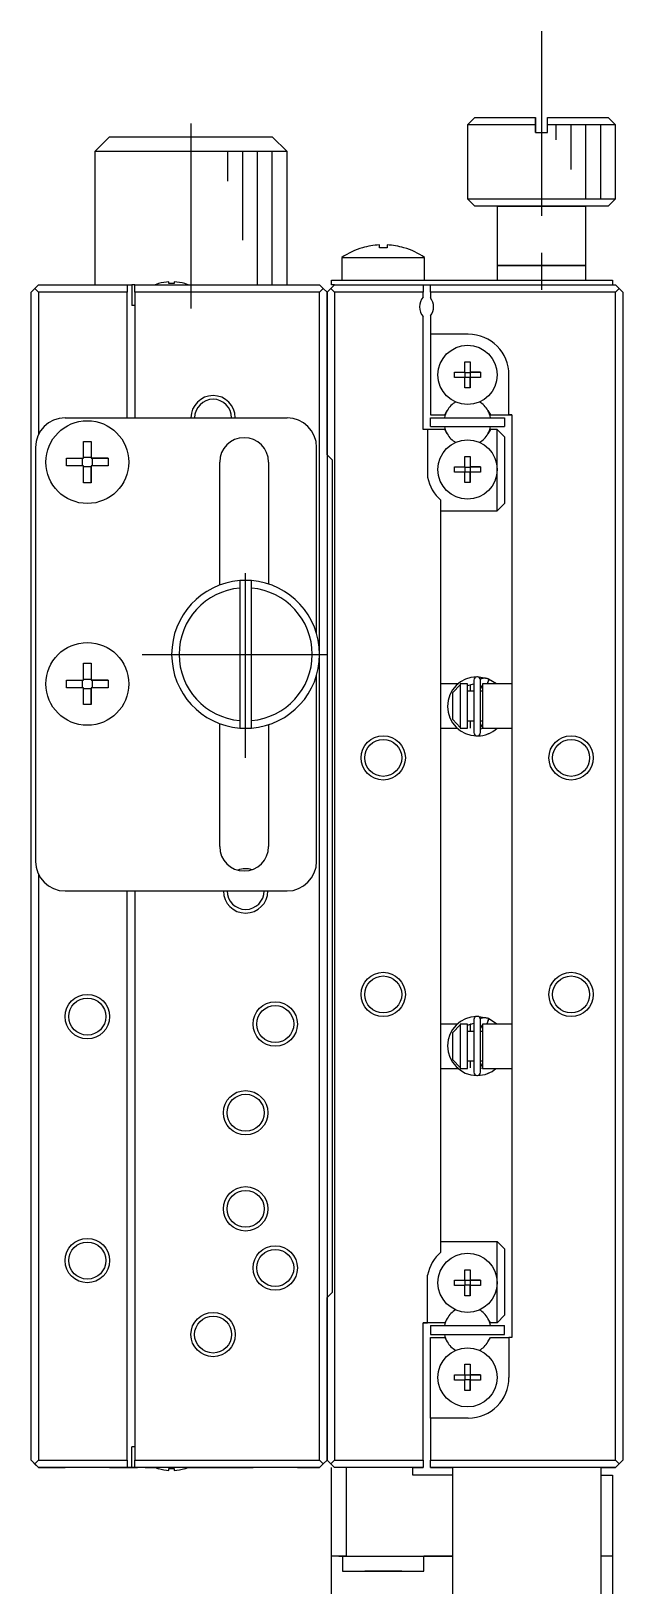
# Model space of a CAD drawing. Extents: x -50 to 379, y 23 to 295.
# Drawn here: x -50 to -10, y 123.8 to 229 of the extents above; entities that cross this region are included whole.
import ezdxf

# ---------------------------------------------------------------- set-up
doc = ezdxf.new("R2010")
doc.units = 0
doc.header["$LTSCALE"] = 10
doc.linetypes.add('CENTER', pattern=[2, 1.25, -0.25, 0.25, -0.25])
doc.layers.get('0').update_dxf_attribs({"linetype": 'CONTINUOUS'})
doc.layers.add('CENTER', color=1, linetype='CENTER')

msp = doc.modelspace()

# ---------------------------------------------------------------- linework, layer by layer
at = {"color": 7, "linetype": 'CONTINUOUS'}
for p, q in [((-20, 223.15), (-20.5, 222.65)), ((-20, 223.15), (-15.9, 223.15)), ((-15.9, 222.65), (-15.9, 223.15)), ((-15.9, 223.15), (-15.9, 222.65)), ((-15.1, 223.15), (-11, 223.15)), ((-15.1, 222.65), (-15.1, 223.15)), ((-10.5, 222.65), (-11, 223.15)), ((-15.9, 222.65), (-20.5, 222.65)), ((-20.5, 222.65), (-20.5, 217.65)), ((-15.9, 222.15), (-15.9, 222.65)), ((-15.9, 222.65), (-15.9, 222.15)), ((-15.9, 222.15), (-15.1, 222.15)), ((-10.5, 222.65), (-15.1, 222.65)), ((-15.1, 222.15), (-15.1, 222.65)), ((-10.5, 217.65), (-10.5, 222.65)), ((-44.7, 221.85), (-45.7, 220.85)), ((-39.141132, 220.85), (-45.7, 220.85)), ((-45.7, 220.85), (-45.7, 211.85)), ((-44.7, 221.85), (-39.150189, 221.85)), ((-39.150189, 221.85), (-33.7, 221.85)), ((-32.7, 220.85), (-39.141132, 220.85)), ((-32.7, 220.85), (-33.7, 221.85)), ((-32.7, 211.85), (-32.7, 220.85)), ((-20.5, 217.65), (-15.5, 217.65)), ((-20.5, 217.65), (-20, 217.15)), ((-18.5, 217.15), (-20, 217.15)), ((-15.5, 217.15), (-20, 217.15)), ((-12.5, 217.15), (-18.5, 217.15)), ((-18.5, 217.15), (-15.5, 217.15)), ((-18.5, 217.15), (-18.5, 213.15)), ((-15.5, 217.65), (-10.5, 217.65)), ((-11, 217.15), (-15.5, 217.15)), ((-15.5, 217.15), (-12.5, 217.15)), ((-11, 217.15), (-12.5, 217.15)), ((-12.5, 213.15), (-12.5, 217.15)), ((-11, 217.15), (-10.5, 217.65)), ((-26.46, 214.343205), (-26.46, 214.536462)), ((-25.94, 214.536462), (-25.94, 214.343205)), ((-29, 213.692463), (-23.4, 213.692463)), ((-29, 213.692463), (-29, 212.15)), ((-27.599139, 214.343205), (-27.602148, 214.349373)), ((-25.94, 214.343205), (-26.46, 214.343205)), ((-24.797852, 214.349373), (-24.800861, 214.343205)), ((-23.4, 212.15), (-23.4, 213.692463)), ((-18.5, 213.15), (-15.5, 213.15)), ((-15.5, 213.15), (-18.5, 213.15)), ((-18.5, 213.15), (-18.5, 212.15)), ((-15.5, 213.15), (-12.5, 213.15)), ((-12.5, 213.15), (-15.5, 213.15)), ((-12.5, 212.15), (-12.5, 213.15)), ((-50, 211.35), (-49.75, 211.6)), ((-49.75, 211.6), (-49.5, 211.85)), ((-49.75, 211.6), (-49.5, 211.35)), ((-49.5, 211.85), (-43.5, 211.85)), ((-43.5, 211.85), (-43.5, 211.35)), ((-43.5, 211.85), (-43.2, 211.85)), ((-43.2, 211.85), (-43.2, 210.45)), ((-43, 211.85), (-43.2, 211.85)), ((-43, 211.85), (-30.5, 211.85)), ((-43, 211.35), (-43, 211.85)), ((-41.386361, 211.919522), (-41.388616, 211.924144)), ((-40.68, 211.919522), (-40.68, 212.039859)), ((-40.32, 211.919522), (-40.68, 211.919522)), ((-40.32, 212.039859), (-40.32, 211.919522)), ((-39.611384, 211.924144), (-39.613639, 211.919522)), ((-30.5, 211.85), (-30.25, 211.6)), ((-30.25, 211.6), (-30.5, 211.35)), ((-30.25, 211.6), (-30, 211.35)), ((-29.75, 211.6), (-30, 211.35)), ((-29.5, 211.85), (-29.75, 211.6)), ((-29.5, 211.35), (-29.75, 211.6)), ((-29.7, 211.85), (-29.7, 212.15)), ((-29.7, 212.15), (-27.7, 212.15)), ((-29.5, 211.85), (-29.7, 211.85)), ((-29.5, 211.85), (-29.7, 211.85)), ((-29.5, 211.85), (-23.5, 211.85)), ((-27.7, 212.15), (-12.7, 212.15)), ((-23.5, 211.85), (-23, 211.85)), ((-23.5, 211.85), (-23, 211.85)), ((-23.5, 211.85), (-23.5, 211.35)), ((-23, 211.85), (-10.5, 211.85)), ((-23, 211.35), (-23, 211.85)), ((-12.7, 212.15), (-10.7, 212.15)), ((-10.7, 212.15), (-10.7, 211.85)), ((-10.5, 211.85), (-10.25, 211.6)), ((-10.25, 211.6), (-10.5, 211.35)), ((-10, 211.35), (-10.25, 211.6)), ((-50, 132.35), (-50, 211.35)), ((-49.5, 211.35), (-49.5, 201.72178)), ((-43.5, 211.35), (-49.5, 211.35)), ((-43.5, 202.85), (-43.5, 211.35)), ((-43, 210.45), (-43.2, 210.45)), ((-30.5, 211.35), (-43, 211.35)), ((-43, 211.35), (-43, 202.85)), ((-30.5, 186.85), (-30.5, 211.35)), ((-30, 200.35), (-30, 211.35)), ((-30, 211.35), (-30, 200.35)), ((-29.5, 211.35), (-29.5, 132.35)), ((-23.5, 211.35), (-29.5, 211.35)), ((-23.5, 211.011438), (-23.5, 211.35)), ((-23, 211.35), (-23, 210.95)), ((-10.5, 211.35), (-23, 211.35)), ((-10.5, 132.35), (-10.5, 211.35)), ((-10, 211.35), (-10, 132.35)), ((-23.5, 202.05), (-23.5, 209.688562)), ((-23, 209.75), (-23, 208.5)), ((-20.45, 208.5), (-23, 208.5)), ((-20.45, 208.5), (-23, 208.5)), ((-23, 208.5), (-23, 203.05)), ((-20.68, 206.636361), (-20.32, 206.636361)), ((-20.68, 205.93), (-20.68, 206.636361)), ((-20.32, 206.636361), (-20.32, 205.93)), ((-20.32, 206.636361), (-20.32, 205.93)), ((-21.386361, 205.93), (-20.68, 205.93)), ((-21.386361, 205.57), (-21.386361, 205.93)), ((-21.386361, 205.93), (-20.68, 205.93)), ((-20.68, 205.57), (-21.386361, 205.57)), ((-20.669628, 205.919628), (-20.68, 205.93)), ((-20.669628, 205.580372), (-20.68, 205.57)), ((-20.68, 204.863639), (-20.68, 205.57)), ((-20.669628, 205.580372), (-20.669628, 205.919628)), ((-20.669628, 205.919628), (-20.330372, 205.919628)), ((-20.330372, 205.580372), (-20.669628, 205.580372)), ((-20.330372, 205.919628), (-20.32, 205.93)), ((-20.330372, 205.919628), (-20.330372, 205.580372)), ((-20.330372, 205.580372), (-20.32, 205.57)), ((-20.32, 205.93), (-19.613639, 205.93)), ((-19.613639, 205.93), (-20.32, 205.93)), ((-20.32, 205.57), (-20.32, 204.863639)), ((-19.613639, 205.57), (-20.32, 205.57)), ((-20.32, 204.863639), (-20.32, 205.57)), ((-19.613639, 205.93), (-19.613639, 205.57)), ((-17.7, 203.05), (-17.7, 205.75)), ((-20.32, 204.863639), (-20.68, 204.863639)), ((-23, 203.05), (-22.044412, 203.05)), ((-23, 203.05), (-22.044412, 203.05)), ((-22.044412, 203.05), (-21.874815, 203.34375)), ((-22.044412, 203.05), (-21.874815, 203.34375)), ((-19.125185, 203.34375), (-18.955588, 203.05)), ((-19.125185, 203.34375), (-18.955588, 203.05)), ((-18.955588, 203.05), (-17.7, 203.05)), ((-18.955588, 203.05), (-17.7, 203.05)), ((-17.7, 203.05), (-17.5, 203.05)), ((-17.5, 203.05), (-17.7, 203.05)), ((-17.5, 203.05), (-17.5, 140.65)), ((-47.7, 202.85), (-32.7, 202.85)), ((-23.2, 202.05), (-23.5, 202.05)), ((-23.2, 202.05), (-23.2, 198.827985)), ((-22.044412, 202.05), (-23.2, 202.05)), ((-23, 202.85), (-18, 202.85)), ((-23, 202.25), (-23, 202.85)), ((-23, 202.25), (-18, 202.25)), ((-21.874815, 201.75625), (-22.044412, 202.05)), ((-18.955588, 202.05), (-19.125185, 201.75625)), ((-18.5, 202.05), (-18.955588, 202.05)), ((-18.5, 199.35), (-18.5, 202.05)), ((-18.5, 202.05), (-18, 201.55)), ((-18, 202.85), (-18, 202.25)), ((-49.7, 200.85), (-49.7, 172.85)), ((-46.46, 201.249139), (-45.94, 201.249139)), ((-46.46, 200.11), (-46.46, 201.249139)), ((-45.94, 201.249139), (-45.94, 200.11)), ((-45.94, 201.249139), (-45.94, 200.179442)), ((-30.7, 188.25), (-30.7, 200.85)), ((-18, 201.55), (-18, 197.05)), ((-47.599139, 200.11), (-46.46, 200.11)), ((-47.599139, 199.59), (-47.599139, 200.11)), ((-47.599139, 200.11), (-46.529442, 200.11)), ((-46.529442, 200.11), (-46.46, 200.11)), ((-46.529442, 199.59), (-46.529442, 200.11)), ((-46.46, 200.179442), (-45.94, 200.179442)), ((-45.94, 200.179442), (-45.94, 200.11)), ((-45.94, 200.11), (-44.800861, 200.11)), ((-45.94, 200.11), (-45.870558, 200.11)), ((-44.800861, 200.11), (-45.870558, 200.11)), ((-45.870558, 200.11), (-45.870558, 199.59)), ((-44.800861, 200.11), (-44.800861, 199.59)), ((-37.25, 191.533749), (-37.25, 199.85)), ((-33.95, 199.85), (-33.95, 191.603683)), ((-30, 200.35), (-29.65, 200)), ((-29.65, 200), (-30, 200.35)), ((-30, 200.35), (-30, 143.35)), ((-29.65, 200), (-29.65, 143.7)), ((-20.68, 200.236361), (-20.32, 200.236361)), ((-20.68, 199.53), (-20.68, 200.236361)), ((-20.32, 200.236361), (-20.32, 199.53)), ((-20.32, 200.236361), (-20.32, 199.53)), ((-46.46, 199.59), (-47.599139, 199.59)), ((-46.46, 198.450861), (-46.46, 199.59)), ((-45.94, 199.520558), (-46.46, 199.520558)), ((-45.94, 199.59), (-45.94, 198.450861)), ((-44.800861, 199.59), (-45.94, 199.59)), ((-45.94, 199.59), (-45.94, 199.520558)), ((-45.94, 198.450861), (-45.94, 199.520558)), ((-21.386361, 199.53), (-20.68, 199.53)), ((-21.386361, 199.17), (-21.386361, 199.53)), ((-21.386361, 199.53), (-20.68, 199.53)), ((-20.68, 199.17), (-21.386361, 199.17)), ((-20.669628, 199.519628), (-20.68, 199.53)), ((-20.669628, 199.180372), (-20.68, 199.17)), ((-20.68, 198.463639), (-20.68, 199.17)), ((-20.669628, 199.180372), (-20.669628, 199.519628)), ((-20.669628, 199.519628), (-20.330372, 199.519628)), ((-20.330372, 199.180372), (-20.669628, 199.180372)), ((-20.330372, 199.519628), (-20.32, 199.53)), ((-20.330372, 199.519628), (-20.330372, 199.180372)), ((-20.330372, 199.180372), (-20.32, 199.17)), ((-20.32, 199.53), (-19.613639, 199.53)), ((-19.613639, 199.53), (-20.32, 199.53)), ((-20.32, 199.17), (-20.32, 198.463639)), ((-19.613639, 199.17), (-20.32, 199.17)), ((-20.32, 198.463639), (-20.32, 199.17)), ((-19.613639, 199.53), (-19.613639, 199.17)), ((-18.5, 196.55), (-18.5, 199.35)), ((-45.94, 198.450861), (-46.46, 198.450861)), ((-20.32, 198.463639), (-20.68, 198.463639)), ((-22.3, 146.429062), (-22.3, 197.270938)), ((-18, 197.05), (-18.5, 196.55)), ((-18.5, 196.55), (-18, 197.05)), ((-22.3, 196.55), (-18.5, 196.55)), ((-22.3, 196.55), (-18.5, 196.55)), ((-35.9, 191.833974), (-35.9, 191.332187)), ((-35.1, 191.332187), (-35.1, 191.833974)), ((-35.9, 191.332187), (-35.9, 182.367813)), ((-35.1, 182.367813), (-35.1, 191.332187)), ((-46.46, 186.249139), (-45.94, 186.249139)), ((-46.46, 185.11), (-46.46, 186.249139)), ((-45.94, 186.249139), (-45.94, 185.11)), ((-45.94, 186.249139), (-45.94, 185.179442)), ((-30.5, 132.35), (-30.5, 186.85)), ((-47.599139, 185.11), (-46.46, 185.11)), ((-47.599139, 184.59), (-47.599139, 185.11)), ((-47.599139, 185.11), (-46.529442, 185.11)), ((-46.529442, 185.11), (-46.46, 185.11)), ((-46.529442, 184.59), (-46.529442, 185.11)), ((-46.46, 185.179442), (-45.94, 185.179442)), ((-45.94, 185.179442), (-45.94, 185.11)), ((-45.94, 185.11), (-44.800861, 185.11)), ((-45.94, 185.11), (-45.870558, 185.11)), ((-44.800861, 185.11), (-45.870558, 185.11)), ((-45.870558, 185.11), (-45.870558, 184.59)), ((-44.800861, 185.11), (-44.800861, 184.59)), ((-30.7, 172.85), (-30.7, 185.45)), ((-20.070266, 185.106687), (-20.070266, 181.556687)), ((-19.065222, 185.172167), (-19.816625, 185.33022)), ((-19.629022, 185.175538), (-19.630853, 185.17476)), ((-19.595721, 185.188664), (-19.629022, 185.175538)), ((-19.620266, 181.556687), (-19.620266, 185.106687)), ((-19.561817, 185.20011), (-19.595721, 185.188664)), ((-19.527395, 185.209848), (-19.561817, 185.20011)), ((-19.492538, 185.217854), (-19.527395, 185.209848)), ((-19.457331, 185.224109), (-19.492538, 185.217854)), ((-19.421861, 185.228598), (-19.457331, 185.224109)), ((-19.386214, 185.23131), (-19.421861, 185.228598)), ((-19.350477, 185.232239), (-19.386214, 185.23131)), ((-19.314737, 185.231381), (-19.350477, 185.232239)), ((-19.279082, 185.22874), (-19.314737, 185.231381)), ((-19.243599, 185.22432), (-19.279082, 185.22874)), ((-19.208375, 185.218133), (-19.243599, 185.22432)), ((-19.173496, 185.210192), (-19.208375, 185.218133)), ((-19.139047, 185.200517), (-19.173496, 185.210192)), ((-19.064862, 185.172019), (-19.173223, 184.849988)), ((-19.105115, 185.189132), (-19.139047, 185.200517)), ((-19.073528, 185.176795), (-19.105115, 185.189132)), ((-19.093386, 185.064871), (-19.098353, 185.050241)), ((-19.088824, 185.078922), (-19.093386, 185.064871)), ((-19.084694, 185.09231), (-19.088824, 185.078922)), ((-19.081022, 185.104954), (-19.084694, 185.09231)), ((-19.077828, 185.116776), (-19.081022, 185.104954)), ((-19.075134, 185.127707), (-19.077828, 185.116776)), ((-19.072954, 185.137679), (-19.075134, 185.127707)), ((-19.074959, 185.177091), (-19.072818, 185.176402)), ((-18.545646, 184.850169), (-19.074, 185.175868)), ((-19.071303, 185.146633), (-19.072954, 185.137679)), ((-19.072818, 185.176402), (-19.071205, 185.174461)), ((-19.07019, 185.154514), (-19.071303, 185.146633)), ((-19.071205, 185.174461), (-19.070131, 185.171278)), ((-19.069622, 185.161275), (-19.07019, 185.154514)), ((-19.070131, 185.171278), (-19.069602, 185.166874)), ((-19.069602, 185.166874), (-19.069622, 185.161275)), ((-19.031672, 185.157587), (-19.065222, 185.172167)), ((-46.46, 184.59), (-47.599139, 184.59)), ((-46.46, 183.450861), (-46.46, 184.59)), ((-45.94, 184.520558), (-46.46, 184.520558)), ((-45.94, 184.59), (-45.94, 183.450861)), ((-44.800861, 184.59), (-45.94, 184.59)), ((-45.94, 184.59), (-45.94, 184.520558)), ((-45.94, 183.450861), (-45.94, 184.520558)), ((-21.145384, 184.85), (-22.3, 184.85)), ((-21.5, 184.266515), (-21, 184.795683)), ((-21.5, 182.433485), (-21.5, 184.266515)), ((-21, 184.85), (-21, 184.795683)), ((-20.5, 184.85), (-21, 184.85)), ((-21, 184.795683), (-21, 181.904317)), ((-20.500038, 184.737421), (-20.070318, 184.866292)), ((-20.5, 181.85), (-20.5, 184.85)), ((-20.070266, 184.35), (-20.5, 184.35)), ((-20.3, 184.35), (-20.3, 184.814547)), ((-19.620266, 184.507136), (-19.500008, 184.735853)), ((-19.5, 184.35), (-19.620266, 184.35)), ((-19.5, 184.85), (-19.5, 181.85)), ((-17.5, 184.85), (-19.5, 184.85)), ((-19.176745, 184.863593), (-19.183632, 184.85)), ((-19.169759, 184.877825), (-19.176745, 184.863593)), ((-19.162715, 184.89261), (-19.169759, 184.877825)), ((-19.155658, 184.907857), (-19.162715, 184.89261)), ((-19.148628, 184.923476), (-19.155658, 184.907857)), ((-19.141669, 184.93937), (-19.148628, 184.923476)), ((-19.134823, 184.955446), (-19.141669, 184.93937)), ((-19.128131, 184.971604), (-19.134823, 184.955446)), ((-19.121634, 184.987748), (-19.128131, 184.971604)), ((-19.11537, 185.00378), (-19.121634, 184.987748)), ((-19.109378, 185.019603), (-19.11537, 185.00378)), ((-19.103695, 185.035121), (-19.109378, 185.019603)), ((-19.098353, 185.050241), (-19.103695, 185.035121)), ((-45.94, 183.450861), (-46.46, 183.450861)), ((-37.25, 173.85), (-37.25, 182.166252)), ((-35.9, 182.367813), (-35.9, 181.866026)), ((-35.1, 181.866026), (-35.1, 182.367813)), ((-33.95, 182.096317), (-33.95, 173.85)), ((-21, 181.904317), (-21.5, 182.433485)), ((-20.5, 182.35), (-20.070266, 182.35)), ((-20.3, 181.85), (-20.3, 182.35)), ((-19.620266, 182.35), (-19.5, 182.35)), ((-19.500045, 181.927547), (-19.620266, 182.156239)), ((-22.3, 181.85), (-21.186982, 181.85)), ((-21.186763, 181.85), (-21.186619, 181.85)), ((-21, 181.904317), (-21, 181.85)), ((-21, 181.85), (-20.5, 181.85)), ((-19.388766, 181.849626), (-19.620248, 181.797069)), ((-19.5, 181.85), (-17.5, 181.85)), ((-19.132306, 181.46497), (-19.131153, 181.465339)), ((-19.131153, 181.465339), (-19.128837, 181.466086)), ((-19.128837, 181.466086), (-19.127639, 181.466475)), ((-19.127639, 181.466475), (-19.126005, 181.467011)), ((-19.126005, 181.467011), (-19.125065, 181.467321)), ((-19.125065, 181.467321), (-19.123579, 181.467814)), ((-19.123579, 181.467814), (-19.122648, 181.468125)), ((-19.122648, 181.468125), (-19.120518, 181.468841)), ((-19.120518, 181.468841), (-19.073528, 181.48658)), ((-19.077156, 181.486658), (-19.074959, 181.486284)), ((-19.074959, 181.486284), (-19.075278, 181.487059)), ((-19.073528, 181.48658), (-19.074959, 181.486284)), ((-19.073784, 181.487597), (-19.043529, 181.500553)), ((-49.5, 171.97822), (-49.5, 132.35)), ((-47.7, 170.85), (-32.7, 170.85)), ((-47.7, 170.85), (-43.5, 170.85)), ((-43.5, 170.85), (-43, 170.85)), ((-43.5, 132.35), (-43.5, 170.85)), ((-43, 170.85), (-37, 170.85)), ((-43, 170.85), (-43, 132.35)), ((-37, 170.85), (-36.75, 170.85)), ((-36.75, 170.85), (-34.25, 170.85)), ((-34.25, 170.85), (-34, 170.85)), ((-34, 170.85), (-32.7, 170.85)), ((-20.079494, 162.144371), (-20.079494, 158.594371)), ((-19.134574, 162.234149), (-19.825854, 162.367904)), ((-19.63825, 162.213221), (-19.640081, 162.212443)), ((-19.604949, 162.226348), (-19.63825, 162.213221)), ((-19.629494, 158.594371), (-19.629494, 162.144371)), ((-19.571046, 162.237794), (-19.604949, 162.226348)), ((-19.536624, 162.247531), (-19.571046, 162.237794)), ((-19.501767, 162.255537), (-19.536624, 162.247531)), ((-19.46656, 162.261792), (-19.501767, 162.255537)), ((-19.43109, 162.266281), (-19.46656, 162.261792)), ((-19.395442, 162.268994), (-19.43109, 162.266281)), ((-19.359705, 162.269922), (-19.395442, 162.268994)), ((-19.323966, 162.269065), (-19.359705, 162.269922)), ((-19.288311, 162.266423), (-19.323966, 162.269065)), ((-19.252828, 162.262004), (-19.288311, 162.266423)), ((-19.217603, 162.255816), (-19.252828, 162.262004)), ((-19.182724, 162.247876), (-19.217603, 162.255816)), ((-19.07409, 162.209702), (-19.202907, 161.849971)), ((-19.148275, 162.238201), (-19.182724, 162.247876)), ((-19.168203, 161.938321), (-19.17605, 161.921621)), ((-19.160366, 161.955534), (-19.168203, 161.938321)), ((-19.152597, 161.973131), (-19.160366, 161.955534)), ((-19.144956, 161.99098), (-19.152597, 161.973131)), ((-19.114344, 162.226815), (-19.148275, 162.238201)), ((-19.137498, 162.008949), (-19.144956, 161.99098)), ((-19.13028, 162.026902), (-19.137498, 162.008949)), ((-19.123356, 162.044705), (-19.13028, 162.026902)), ((-19.116777, 162.062226), (-19.123356, 162.044705)), ((-19.110592, 162.079332), (-19.116777, 162.062226)), ((-19.082757, 162.214478), (-19.114344, 162.226815)), ((-19.104849, 162.095897), (-19.110592, 162.079332)), ((-19.09959, 162.111796), (-19.104849, 162.095897)), ((-19.094853, 162.126911), (-19.09959, 162.111796)), ((-19.090676, 162.141128), (-19.094853, 162.126911)), ((-19.087088, 162.154341), (-19.090676, 162.141128)), ((-19.084117, 162.166451), (-19.087088, 162.154341)), ((-19.084188, 162.214774), (-19.081839, 162.21393)), ((-19.081785, 162.177367), (-19.084117, 162.166451)), ((-18.512023, 161.850152), (-19.083229, 162.213551)), ((-19.081839, 162.21393), (-19.080145, 162.211537)), ((-19.080109, 162.187009), (-19.081785, 162.177367)), ((-19.080145, 162.211537), (-19.07912, 162.207614)), ((-19.079102, 162.195304), (-19.080109, 162.187009)), ((-19.07912, 162.207614), (-19.078772, 162.202189)), ((-19.078772, 162.202189), (-19.079102, 162.195304)), ((-21.197432, 161.85), (-22.3, 161.85)), ((-21.5, 161.266515), (-21, 161.795683)), ((-21.5, 159.433485), (-21.5, 161.266515)), ((-21.19646, 161.85), (-21.196563, 161.85)), ((-21, 161.85), (-21, 161.795683)), ((-20.5, 161.85), (-21, 161.85)), ((-21, 161.795683), (-21, 158.904317)), ((-20.50005, 161.779353), (-20.079546, 161.903976)), ((-20.5, 158.85), (-20.5, 161.85)), ((-20.079494, 161.35), (-20.5, 161.35)), ((-20.31435, 161.85), (-20.314497, 161.85)), ((-20.314128, 161.85), (-20.314272, 161.85)), ((-20.3, 161.85), (-20.314106, 161.85)), ((-20.3, 161.35), (-20.3, 161.85)), ((-19.629494, 161.544819), (-19.500031, 161.779525)), ((-19.5, 161.35), (-19.629494, 161.35)), ((-19.5, 161.85), (-19.5, 158.85)), ((-17.5, 161.85), (-19.5, 161.85)), ((-19.206373, 161.862371), (-19.213404, 161.85)), ((-19.199067, 161.875823), (-19.206373, 161.862371)), ((-19.19154, 161.890255), (-19.199067, 161.875823)), ((-19.183849, 161.905559), (-19.19154, 161.890255)), ((-19.17605, 161.921621), (-19.183849, 161.905559)), ((-22.3, 158.85), (-21.15339, 158.85)), ((-21, 158.904317), (-21.5, 159.433485)), ((-21.152642, 158.85), (-21.15254, 158.85)), ((-21, 158.904317), (-21, 158.85)), ((-21, 158.85), (-20.5, 158.85)), ((-20.5, 159.35), (-20.079494, 159.35)), ((-20.3, 158.884103), (-20.3, 159.35)), ((-19.629494, 159.35), (-19.5, 159.35)), ((-19.500041, 158.959223), (-19.629494, 159.193923)), ((-19.499986, 158.859537), (-19.629476, 158.834753)), ((-19.5, 158.85), (-17.5, 158.85)), ((-19.141535, 158.502653), (-19.140381, 158.503022)), ((-19.140381, 158.503022), (-19.138065, 158.503769)), ((-19.138065, 158.503769), (-19.136868, 158.504159)), ((-19.136868, 158.504159), (-19.135234, 158.504694)), ((-19.135234, 158.504694), (-19.134293, 158.505004)), ((-19.134293, 158.505004), (-19.132808, 158.505497)), ((-19.132808, 158.505497), (-19.131876, 158.505808)), ((-19.131876, 158.505808), (-19.129746, 158.506524)), ((-19.129746, 158.506524), (-19.082757, 158.524264)), ((-19.086385, 158.524342), (-19.084188, 158.523967)), ((-19.084188, 158.523967), (-19.084506, 158.524743)), ((-19.082757, 158.524264), (-19.084188, 158.523967)), ((-19.083013, 158.525281), (-19.052757, 158.538237)), ((-22.3, 147.15), (-18.5, 147.15)), ((-18.5, 144.35), (-18.5, 147.15)), ((-18.5, 147.15), (-18, 146.65)), ((-18, 146.65), (-18, 142.15)), ((-20.68, 145.236361), (-20.32, 145.236361)), ((-20.68, 144.53), (-20.68, 145.236361)), ((-20.32, 145.236361), (-20.32, 144.53)), ((-20.32, 145.236361), (-20.32, 144.53)), ((-23.2, 141.65), (-23.2, 144.872015)), ((-21.386361, 144.53), (-20.68, 144.53)), ((-21.386361, 144.17), (-21.386361, 144.53)), ((-21.386361, 144.53), (-20.68, 144.53)), ((-20.68, 144.17), (-21.386361, 144.17)), ((-20.669628, 144.519628), (-20.68, 144.53)), ((-20.669628, 144.180372), (-20.68, 144.17)), ((-20.68, 143.463639), (-20.68, 144.17)), ((-20.669628, 144.180372), (-20.669628, 144.519628)), ((-20.669628, 144.519628), (-20.330372, 144.519628)), ((-20.330372, 144.180372), (-20.669628, 144.180372)), ((-20.330372, 144.519628), (-20.32, 144.53)), ((-20.330372, 144.519628), (-20.330372, 144.180372)), ((-20.330372, 144.180372), (-20.32, 144.17)), ((-20.32, 144.53), (-19.613639, 144.53)), ((-19.613639, 144.53), (-20.32, 144.53)), ((-20.32, 144.17), (-20.32, 143.463639)), ((-19.613639, 144.17), (-20.32, 144.17)), ((-20.32, 143.463639), (-20.32, 144.17)), ((-19.613639, 144.53), (-19.613639, 144.17)), ((-18.5, 141.65), (-18.5, 144.35)), ((-29.65, 143.7), (-30, 143.35)), ((-30, 132.35), (-30, 143.35)), ((-30, 143.35), (-30, 132.35)), ((-20.32, 143.463639), (-20.68, 143.463639)), ((-18, 142.15), (-18.5, 141.65)), ((-18.5, 141.65), (-18, 142.15)), ((-23.5, 141.65), (-23.2, 141.65)), ((-23.5, 132.35), (-23.5, 141.65)), ((-23.2, 141.65), (-23.5, 141.65)), ((-22.044412, 141.65), (-23.2, 141.65)), ((-22.044412, 141.65), (-23.2, 141.65)), ((-23, 141.45), (-18, 141.45)), ((-23, 141.45), (-23, 140.85)), ((-21.874815, 141.94375), (-22.044412, 141.65)), ((-21.874815, 141.94375), (-22.044412, 141.65)), ((-18.955588, 141.65), (-19.125185, 141.94375)), ((-18.955588, 141.65), (-19.125185, 141.94375)), ((-18.5, 141.65), (-18.955588, 141.65)), ((-18.5, 141.65), (-18.955588, 141.65)), ((-18, 140.85), (-18, 141.45)), ((-23, 140.85), (-18, 140.85)), ((-23, 140.85), (-22.058896, 140.85)), ((-23, 140.65), (-22.044412, 140.65)), ((-23, 135.2), (-23, 140.65)), ((-22.15, 140.85), (-22.058896, 140.85)), ((-22.15, 140.85), (-22.058896, 140.85)), ((-22.15, 140.85), (-22.058896, 140.85)), ((-22.15, 140.85), (-22.058896, 140.85)), ((-22.15, 140.85), (-22.058896, 140.85)), ((-22.15, 140.85), (-22.058896, 140.85)), ((-22.15, 140.85), (-22.058896, 140.85)), ((-22.15, 140.85), (-22.058896, 140.85)), ((-22.15, 140.85), (-22.058896, 140.85)), ((-22.15, 140.85), (-22.058896, 140.85)), ((-22.15, 140.85), (-22.058896, 140.85)), ((-22.15, 140.85), (-22.058896, 140.85)), ((-22.15, 140.85), (-22.058896, 140.85)), ((-22.15, 140.85), (-22.058896, 140.85)), ((-22.15, 140.85), (-22.058896, 140.85)), ((-22.15, 140.85), (-22.058896, 140.85)), ((-22.15, 140.85), (-18.85, 140.85)), ((-22.15, 140.85), (-22.058896, 140.85)), ((-22.15, 140.85), (-22.058896, 140.85)), ((-22.15, 140.85), (-22.058896, 140.85)), ((-22.15, 140.85), (-22.058896, 140.85)), ((-22.15, 140.85), (-22.058896, 140.85)), ((-22.15, 140.85), (-22.058896, 140.85)), ((-22.15, 140.85), (-22.058896, 140.85)), ((-22.15, 140.85), (-22.058896, 140.85)), ((-22.15, 140.85), (-22.058896, 140.85)), ((-22.15, 140.85), (-22.058896, 140.85)), ((-22.15, 140.85), (-22.058896, 140.85)), ((-22.15, 140.85), (-22.058896, 140.85)), ((-22.15, 140.85), (-22.058896, 140.85)), ((-22.15, 140.85), (-22.058896, 140.85)), ((-22.15, 140.85), (-22.058896, 140.85)), ((-22.044412, 140.65), (-21.874815, 140.35625)), ((-19.125185, 140.35625), (-18.955588, 140.65)), ((-18.955588, 140.65), (-17.7, 140.65)), ((-18.941104, 140.85), (-18.85, 140.85)), ((-18.941104, 140.85), (-18.85, 140.85)), ((-18.941104, 140.85), (-18.85, 140.85)), ((-18.941104, 140.85), (-18.85, 140.85)), ((-18.941104, 140.85), (-18, 140.85)), ((-18.941104, 140.85), (-18.85, 140.85)), ((-18.941104, 140.85), (-18.85, 140.85)), ((-18.941104, 140.85), (-18.85, 140.85)), ((-18.941104, 140.85), (-18.85, 140.85)), ((-17.7, 140.65), (-17.7, 137.95)), ((-17.5, 140.65), (-17.7, 140.65)), ((-20.68, 138.836361), (-20.32, 138.836361)), ((-20.68, 138.13), (-20.68, 138.836361)), ((-20.32, 138.836361), (-20.32, 138.13)), ((-20.32, 138.836361), (-20.32, 138.13)), ((-21.386361, 138.13), (-20.68, 138.13)), ((-21.386361, 137.77), (-21.386361, 138.13)), ((-21.386361, 138.13), (-20.68, 138.13)), ((-20.68, 137.77), (-21.386361, 137.77)), ((-20.669628, 138.119628), (-20.68, 138.13)), ((-20.669628, 137.780372), (-20.68, 137.77)), ((-20.68, 137.063639), (-20.68, 137.77)), ((-20.669628, 137.780372), (-20.669628, 138.119628)), ((-20.669628, 138.119628), (-20.330372, 138.119628)), ((-20.330372, 137.780372), (-20.669628, 137.780372)), ((-20.330372, 138.119628), (-20.32, 138.13)), ((-20.330372, 138.119628), (-20.330372, 137.780372)), ((-20.330372, 137.780372), (-20.32, 137.77)), ((-20.32, 138.13), (-19.613639, 138.13)), ((-19.613639, 138.13), (-20.32, 138.13)), ((-20.32, 137.77), (-20.32, 137.063639)), ((-19.613639, 137.77), (-20.32, 137.77)), ((-20.32, 137.063639), (-20.32, 137.77)), ((-19.613639, 138.13), (-19.613639, 137.77)), ((-20.32, 137.063639), (-20.68, 137.063639)), ((-20.45, 135.2), (-23, 135.2)), ((-23, 135.2), (-23, 132.35)), ((-43, 133.25), (-43.2, 133.25)), ((-43.2, 131.85), (-43.2, 133.25)), ((-43, 133.25), (-43.2, 133.25)), ((-49.75, 132.1), (-50, 132.35)), ((-50, 132.35), (-49.75, 132.1)), ((-49.65, 132), (-50, 132.35)), ((-50, 132.35), (-49.65, 132)), ((-49.5, 132.35), (-49.75, 132.1)), ((-49.5, 131.85), (-49.75, 132.1)), ((-49.75, 132.1), (-49.5, 131.85)), ((-49.5, 132.35), (-43.5, 132.35)), ((-43.5, 131.85), (-49.5, 131.85)), ((-49.5, 131.85), (-47.699995, 131.85)), ((-44.700005, 131.85), (-43.5, 131.85)), ((-43.75, 131.85), (-43.5, 131.85)), ((-43.75, 131.85), (-43.5, 131.85)), ((-43.5, 132.35), (-43.5, 131.85)), ((-43.2, 131.85), (-43.5, 131.85)), ((-43.5, 131.85), (-43.2, 131.85)), ((-43, 131.85), (-43.2, 131.85)), ((-43.2, 131.85), (-43, 131.85)), ((-43, 132.35), (-30.5, 132.35)), ((-43, 131.85), (-43, 132.35)), ((-30.5, 131.85), (-43, 131.85)), ((-40.45, 131.85), (-43, 131.85)), ((-43, 131.85), (-42.8, 131.85)), ((-43, 131.85), (-42.8, 131.85)), ((-41.613553, 131.85), (-42.3, 131.85)), ((-42.3, 131.85), (-41.613553, 131.85)), ((-41.388616, 131.775856), (-41.386361, 131.780478)), ((-41.388616, 131.775856), (-41.386361, 131.780478)), ((-40.68, 131.780478), (-40.32, 131.780478)), ((-40.68, 131.660141), (-40.68, 131.780478)), ((-37.7, 131.85), (-40.45, 131.85)), ((-40.32, 131.780478), (-40.32, 131.660141)), ((-39.613639, 131.780478), (-39.611384, 131.775856)), ((-39.613639, 131.780478), (-39.611384, 131.775856)), ((-39.386447, 131.85), (-37.7, 131.85)), ((-39.386447, 131.85), (-37.7, 131.85)), ((-37.5, 131.85), (-37.7, 131.85)), ((-37.7, 131.85), (-37.5, 131.85)), ((-37.7, 131.85), (-34.999995, 131.85)), ((-32.000005, 131.85), (-30.5, 131.85)), ((-30.5, 132.35), (-30.25, 132.1)), ((-30.25, 132.1), (-30.5, 131.85)), ((-30.5, 131.85), (-30.25, 132.1)), ((-30, 132.35), (-30.25, 132.1)), ((-30, 132.35), (-30.25, 132.1)), ((-30, 132.35), (-29.75, 132.1)), ((-29.75, 132.1), (-30, 132.35)), ((-29.75, 132.1), (-29.5, 132.35)), ((-29.75, 132.1), (-29.5, 131.85)), ((-29.5, 131.85), (-29.75, 132.1)), ((-29.7, 125.85), (-29.7, 131.85)), ((-29.5, 132.35), (-23.5, 132.35)), ((-23.5, 131.85), (-29.5, 131.85)), ((-28.7, 131.85), (-28.7, 125.85)), ((-24.2, 131.35), (-24.2, 131.85)), ((-24.2, 131.85), (-23.5, 131.85)), ((-23.5, 132.35), (-23.5, 131.85)), ((-23, 132.35), (-10.5, 132.35)), ((-23, 131.85), (-23, 132.35)), ((-10.5, 131.85), (-23, 131.85)), ((-23, 131.85), (-21.5, 131.85)), ((-21.5, 122.85), (-21.5, 131.85)), ((-11.5, 131.85), (-11.5, 122.85)), ((-11.5, 131.85), (-10.5, 131.85)), ((-10.5, 132.35), (-10.25, 132.1)), ((-10.25, 132.1), (-10.5, 131.85)), ((-10.5, 131.85), (-10.25, 132.1)), ((-10, 132.35), (-10.25, 132.1)), ((-10.25, 132.1), (-10, 132.35)), ((-21.5, 131.35), (-24.2, 131.35)), ((-11.5, 131.35), (-10.7, 131.35)), ((-10.7, 131.35), (-10.7, 125.85)), ((-28.95, 125.85), (-29.7, 125.85)), ((-28.7, 125.85), (-29.7, 125.85)), ((-29.7, 109.85), (-29.7, 125.85)), ((-29.2, 125.85), (-28.95, 125.85)), ((-29.2, 125.85), (-23.2, 125.85)), ((-28.95, 125.85), (-28.95, 124.85)), ((-28.7, 125.85), (-21.5, 125.85)), ((-21.5, 125.85), (-23.45, 125.85)), ((-23.45, 125.85), (-23.2, 125.85)), ((-23.45, 124.85), (-23.45, 125.85)), ((-10.7, 125.85), (-11.5, 125.85)), ((-10.7, 125.85), (-11.5, 125.85)), ((-10.7, 125.85), (-10.7, 109.85)), ((-28.95, 124.85), (-23.45, 124.85)), ((-28.95, 124.85), (-23.45, 124.85)), ((-27.45, 124.85), (-26.2, 124.85)), ((-26.2, 124.85), (-27.45, 124.85)), ((-24.95, 124.85), (-26.2, 124.85)), ((-26.2, 124.85), (-24.95, 124.85))]:
    msp.add_line(p, q, dxfattribs=at)
at = {"color": 3, "linetype": 'CONTINUOUS'}
for p, q in [((-14.5, 221.65), (-14.5, 222.65)), ((-13.5, 219.65), (-13.5, 222.65)), ((-12.5, 217.65), (-12.5, 222.65)), ((-11.5, 217.65), (-11.5, 222.65)), ((-36.7, 218.85), (-36.7, 220.85)), ((-35.7, 214.85), (-35.7, 220.85)), ((-34.7, 211.85), (-34.7, 220.85)), ((-33.7, 211.85), (-33.7, 220.85))]:
    msp.add_line(p, q, dxfattribs=at)
at = {"color": 7, "linetype": 'CONTINUOUS'}
for centre, radius in [((-20.5, 205.75), 2), ((-46.2, 199.85), 2.8), ((-20.5, 199.35), 2), ((-46.2, 184.85), 2.8), ((-26.2, 179.85), 1.25), ((-13.5, 179.85), 1.25), ((-26.2, 163.85), 1.25), ((-13.5, 163.85), 1.25), ((-46.2, 162.35), 1.25), ((-33.5, 161.85), 1.25), ((-35.5, 155.85), 1.25), ((-35.5, 149.35), 1.25), ((-46.2, 145.85), 1.25), ((-33.5, 145.35), 1.25), ((-20.5, 144.35), 2), ((-37.7, 140.85), 1.25), ((-20.5, 137.95), 2)]:
    msp.add_circle(centre, radius, dxfattribs=at)
at = {"color": 3, "linetype": 'CONTINUOUS'}
for centre in [(-26.2, 179.85), (-13.5, 179.85), (-26.2, 163.85), (-13.5, 163.85), (-46.2, 162.35), (-33.5, 161.85), (-35.5, 155.85), (-35.5, 149.35), (-46.2, 145.85), (-33.5, 145.35), (-37.7, 140.85)]:
    msp.add_circle(centre, 1.5, dxfattribs=at)
at = {"color": 7, "linetype": 'CONTINUOUS'}
for centre, radius, start, end in [((-26.2, 209.55), 4.993235, 92.984767, 106.272555), ((-26.2, 209.55), 4.993235, 73.727445, 87.015233), ((-26.2, 209.55), 5, 106.285843, 124.055798), ((-26.2, 209.55), 5, 55.944202, 73.714157), ((-40.5, 208.85), 3.2, 106.122533, 110.364135), ((-40.5, 208.85), 3.194933, 93.229709, 106.106712), ((-40.5, 208.85), 3.194933, 73.893288, 86.770291), ((-40.5, 208.85), 3.2, 69.635865, 73.877467), ((-22.75, 210.35), 1, 138.590378, 221.409622), ((-23.8, 210.35), 1, 323.130102, 36.869898), ((-20.45, 205.75), 2.75, 0, 90), ((-37.7, 202.85), 1.25, 0, 180), ((-20.5, 202.549999), 1.5875, 150, 169.106911), ((-20.5, 202.55), 1.5875, 135, 150), ((-20.385, 202.43519), 1.75, 121.886504, 135.004406), ((-20.5, 202.549999), 1.5875, 120.433182, 134.999975), ((-20.5, 202.549999), 1.5875, 45.000025, 59.566818), ((-20.615, 202.43519), 1.75, 44.995594, 58.113496), ((-20.5, 202.55), 1.5875, 30, 45), ((-20.5, 202.549999), 1.5875, 10.893089, 30), ((-47.7, 200.85), 2, 90, 180), ((-32.7, 200.85), 2, 0, 90), ((-20.5, 202.549999), 1.5875, 190.893016, 210), ((-20.5, 202.549999), 1.5875, 330.000031, 349.106984), ((-35.6, 199.85), 1.65, 0, 180), ((-20.5, 202.55), 1.5875, 210, 225), ((-20.5, 202.549999), 1.5875, 224.999975, 239.566737), ((-20.385, 202.66481), 1.75, 224.995594, 238.113496), ((-20.5, 202.549999), 1.5875, 300.433263, 315.000025), ((-20.615, 202.66481), 1.75, 301.886504, 315.004406), ((-20.5, 202.55), 1.5875, 315, 330), ((-20.5, 199.35), 2.75, 190.942499, 229.114807), ((-35.5, 186.85), 5, 94.588566, 265.411434), ((-35.5, 186.85), 5, 85.411434, 94.588566), ((-35.5, 186.85), 5, 274.588566, 85.411434), ((-35.5, 186.85), 4.5, 95.099689, 264.900311), ((-35.5, 186.85), 4.5, 275.099689, 84.900311), ((-19.845227, 183.331732), 1.998762, 90.738023, 269.187021), ((-19.845266, 185.106687), 0.225, 0, 180), ((-35.5, 186.85), 5, 265.411434, 274.588566), ((-19.845266, 181.556687), 0.225, 180, 0), ((-19.846694, 183.335454), 2.002574, 270.859394, 312.103214), ((-35.6, 173.85), 1.65, 180, 0), ((-47.7, 172.85), 2, 180, 270), ((-32.7, 172.85), 2, 270, 0), ((-35.5, 170.85), 1.25, 180, 270), ((-35.5, 170.85), 1.25, 270, 0), ((-19.854456, 160.369415), 1.998762, 90.738023, 269.187021), ((-19.854494, 162.144371), 0.225, 0, 180), ((-19.85609, 160.374021), 2.00346, 270.863794, 310.459737), ((-19.854494, 158.594371), 0.225, 180, 0), ((-20.5, 144.35), 2.75, 130.885193, 169.057501), ((-20.5, 141.15), 1.5875, 135, 150), ((-20.5, 141.150001), 1.5875, 120.433264, 135.000025), ((-20.385, 141.03519), 1.75, 121.886504, 135.004406), ((-20.5, 141.150001), 1.5875, 44.999975, 59.566736), ((-20.615, 141.03519), 1.75, 44.995594, 58.113496), ((-20.5, 141.15), 1.5875, 30, 45), ((-20.5, 141.150001), 1.5875, 150, 169.106977), ((-20.5, 141.150001), 1.5875, 10.893022, 30), ((-20.5, 141.150001), 1.5875, 190.89309, 210), ((-20.5, 141.15), 1.5875, 210, 225), ((-20.385, 141.26481), 1.75, 224.995594, 238.113496), ((-20.5, 141.150001), 1.5875, 225.000025, 239.566818), ((-20.5, 141.150001), 1.5875, 300.433182, 314.999975), ((-20.615, 141.26481), 1.75, 301.886504, 315.004406), ((-20.5, 141.15), 1.5875, 315, 330), ((-20.45, 137.95), 2.75, 270, 0), ((-40.5, 134.85), 3.2, 249.635865, 253.877467), ((-40.5, 134.85), 3.194933, 253.893288, 266.770291), ((-40.5, 134.85), 3.194933, 273.229709, 286.106712), ((-40.5, 134.85), 3.2, 286.122533, 290.364135)]:
    msp.add_arc(centre, radius, start, end, dxfattribs=at)
at = {"color": 3, "linetype": 'CONTINUOUS'}
for centre, start, end in [((-37.7, 202.85), 0, 180), ((-35.5, 170.85), 73.366025, 110.45228), ((-35.5, 170.85), 180, 270), ((-35.5, 170.85), 270, 0)]:
    msp.add_arc(centre, 1.5, start, end, dxfattribs=at)
at = {"layer": 'CENTER', "color": 1, "linetype": 'CENTER'}
for p, q in [((-15.5, 229), (-15.5, 209)), ((-39.2, 222.75), (-39.2, 209.95)), ((-35.5, 179.85), (-35.5, 193.85)), ((-42.5, 186.85), (-28.5, 186.85))]:
    msp.add_line(p, q, dxfattribs=at)

doc.saveas('drawing.dxf')
